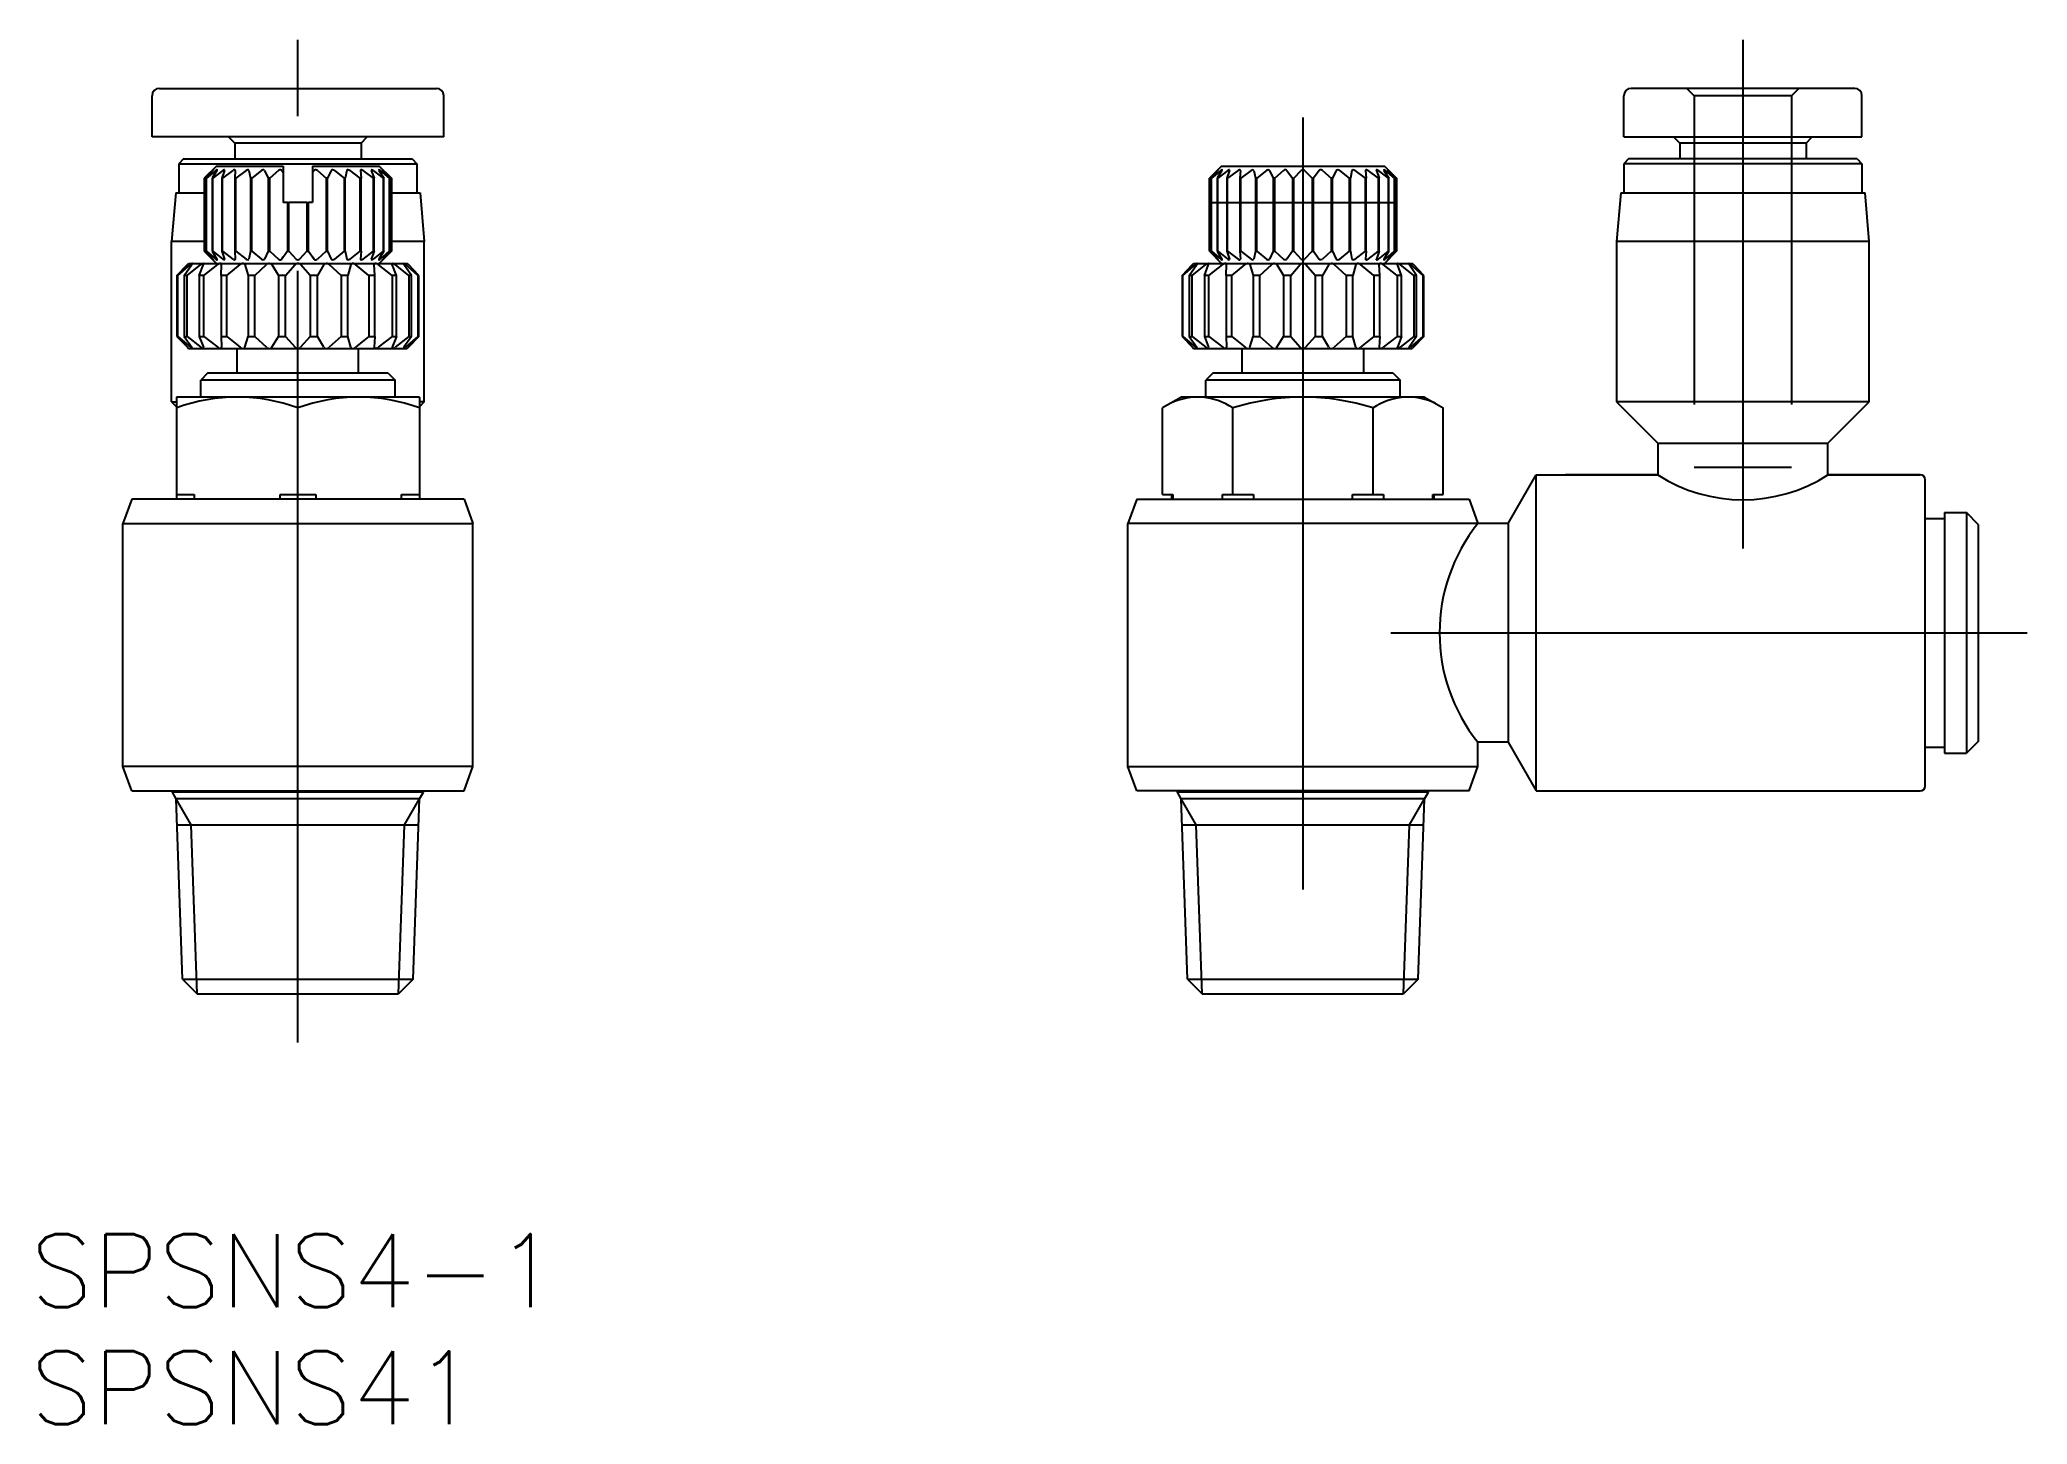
# Model space of a CAD drawing. Extents: x -79.8 to 2, y -32.6 to 24.4.
import ezdxf

# ---------------------------------------------------------------- set-up
doc = ezdxf.new("R2010")
doc.units = 0
doc.linetypes.add('CENTER', pattern=[50.8, 31.75, -6.35, 6.35, -6.35])
doc.linetypes.add('DASHED', pattern=[19.05, 12.7, -6.35])
doc.layers.get('0').update_dxf_attribs({"linetype": 'CONTINUOUS'})
doc.layers.add('CENTER', color=1, linetype='CENTER')
doc.styles.get("Standard").update_dxf_attribs({"font": 'txt.shx', "height": 3, "bigfont": 'bigfont.shx'})

# ---------------------------------------------------------------- blocks, each defined once
blk = doc.blocks.new('*U2')
at = {"color": 7, "linetype": 'CONTINUOUS'}
blk.add_text('SPSNS4-1', height=3, dxfattribs=at).set_placement((-80.156, -27.73))
blk = doc.blocks.new('*U3')
at = {"color": 7, "linetype": 'CONTINUOUS'}
blk.add_text('SPSNS41', height=3, dxfattribs=at).set_placement((-80.156, -32.552))

msp = doc.modelspace()

# ---------------------------------------------------------------- linework, layer by layer
at = {"color": 7, "linetype": 'CONTINUOUS'}
for p, q in [((-75.15, 20.4), (-75.15, 22.1)), ((-74.85, 22.4), (-63.45, 22.4)), ((-74.85, 22.4), (-63.45, 22.4)), ((-63.15, 20.4), (-63.15, 22.1)), ((-14.6, 20.4), (-14.6, 22.1)), ((-5.1, 22.4), (-14.3, 22.4)), ((-4.8, 20.4), (-4.8, 22.1)), ((-63.15, 20.4), (-75.15, 20.4)), ((-71.75, 20.15), (-72, 20.4)), ((-66.55, 20.15), (-71.75, 20.15)), ((-71.75, 20.15), (-71.75, 19.5)), ((-66.55, 20.15), (-66.3, 20.4)), ((-66.55, 20.15), (-66.55, 19.5)), ((-14.6, 20.4), (-4.8, 20.4)), ((-12.3, 20.15), (-12.55, 20.4)), ((-7.1, 20.15), (-12.3, 20.15)), ((-12.3, 20.15), (-12.3, 19.5)), ((-7.1, 20.15), (-6.85, 20.4)), ((-7.1, 20.15), (-7.1, 19.5)), ((-73.85, 19.5), (-74.05, 19.3)), ((-74.05, 19.3), (-64.25, 19.3)), ((-74.05, 19.3), (-74.05, 18.1)), ((-73.85, 19.5), (-64.45, 19.5)), ((-72.5, 19.2), (-73, 18.7)), ((-72.667, 19.02), (-72.999, 18.7)), ((-72.652, 19.02), (-72.921, 18.7)), ((-72.652, 19.02), (-72.921, 18.7)), ((-72.528, 19.02), (-72.909, 18.7)), ((-72.528, 19.02), (-72.909, 18.7)), ((-72.484, 19.02), (-72.679, 18.7)), ((-72.484, 19.02), (-72.679, 18.7)), ((-72.241, 19.02), (-72.655, 18.7)), ((-72.241, 19.02), (-72.655, 18.7)), ((-72.5, 19.2), (-69.75, 19.2)), ((-72.171, 19.02), (-72.281, 18.7)), ((-72.171, 19.02), (-72.281, 18.7)), ((-71.82, 19.02), (-72.247, 18.7)), ((-71.82, 19.02), (-72.247, 18.7)), ((-71.725, 19.02), (-71.747, 18.7)), ((-71.725, 19.02), (-71.747, 18.7)), ((-71.281, 19.02), (-71.704, 18.7)), ((-71.281, 19.02), (-71.704, 18.7)), ((-71.167, 19.02), (-71.1, 18.7)), ((-71.167, 19.02), (-71.1, 18.7)), ((-70.65, 19.02), (-71.049, 18.7)), ((-70.65, 19.02), (-71.049, 18.7)), ((-70.521, 19.02), (-70.367, 18.7)), ((-70.521, 19.02), (-70.367, 18.7)), ((-69.953, 19.02), (-70.311, 18.7)), ((-69.953, 19.02), (-70.311, 18.7)), ((-69.814, 19.02), (-69.75, 18.934)), ((-69.814, 19.02), (-69.75, 18.934)), ((-69.75, 19.2), (-69.75, 17.7)), ((-68.55, 19.2), (-65.8, 19.2)), ((-68.55, 19.2), (-68.55, 17.7)), ((-68.485, 19.02), (-68.55, 18.934)), ((-68.347, 19.02), (-67.988, 18.7)), ((-67.779, 19.02), (-67.932, 18.7)), ((-67.65, 19.02), (-67.25, 18.7)), ((-67.132, 19.02), (-67.199, 18.7)), ((-67.018, 19.02), (-66.595, 18.7)), ((-66.574, 19.02), (-66.552, 18.7)), ((-66.48, 19.02), (-66.052, 18.7)), ((-66.129, 19.02), (-66.018, 18.7)), ((-66.058, 19.02), (-65.644, 18.7)), ((-65.815, 19.02), (-65.621, 18.7)), ((-65.3, 18.7), (-65.8, 19.2)), ((-65.771, 19.02), (-65.39, 18.7)), ((-65.647, 19.02), (-65.378, 18.7)), ((-65.632, 19.02), (-65.3, 18.7)), ((-64.45, 19.5), (-64.25, 19.3)), ((-64.25, 19.3), (-64.25, 18.1)), ((-31.15, 19.2), (-31.65, 18.7)), ((-31.317, 19.02), (-31.65, 18.7)), ((-31.303, 19.02), (-31.572, 18.7)), ((-31.178, 19.02), (-31.56, 18.7)), ((-31.135, 19.02), (-31.329, 18.7)), ((-30.892, 19.02), (-31.305, 18.7)), ((-31.15, 19.2), (-24.45, 19.2)), ((-30.821, 19.02), (-30.932, 18.7)), ((-30.47, 19.02), (-30.897, 18.7)), ((-30.375, 19.02), (-30.398, 18.7)), ((-29.932, 19.02), (-30.354, 18.7)), ((-29.817, 19.02), (-29.75, 18.7)), ((-29.3, 19.02), (-29.7, 18.7)), ((-29.171, 19.02), (-29.018, 18.7)), ((-28.603, 19.02), (-28.962, 18.7)), ((-28.465, 19.02), (-28.232, 18.708)), ((-28.173, 18.7), (-27.871, 19.02)), ((-27.427, 18.7), (-27.729, 19.02)), ((-27.135, 19.02), (-27.368, 18.708)), ((-26.997, 19.02), (-26.638, 18.7)), ((-26.429, 19.02), (-26.582, 18.7)), ((-26.3, 19.02), (-25.9, 18.7)), ((-25.783, 19.02), (-25.85, 18.7)), ((-25.668, 19.02), (-25.246, 18.7)), ((-25.225, 19.02), (-25.202, 18.7)), ((-25.13, 19.02), (-24.703, 18.7)), ((-24.779, 19.02), (-24.668, 18.7)), ((-24.708, 19.02), (-24.295, 18.7)), ((-24.465, 19.02), (-24.271, 18.7)), ((-23.95, 18.7), (-24.45, 19.2)), ((-24.422, 19.02), (-24.04, 18.7)), ((-24.297, 19.02), (-24.028, 18.7)), ((-24.283, 19.02), (-23.95, 18.7)), ((-14.4, 19.5), (-14.6, 19.3)), ((-4.8, 19.3), (-14.6, 19.3)), ((-14.6, 19.3), (-14.6, 18.1)), ((-5, 19.5), (-14.4, 19.5)), ((-5, 19.5), (-4.8, 19.3)), ((-4.8, 19.3), (-4.8, 18.1)), ((-74.175, 18.1), (-74.35, 16.1)), ((-74.175, 18.1), (-73, 18.1)), ((-73, 18.7), (-73, 15.7)), ((-72.999, 18.7), (-73, 18.7)), ((-72.999, 15.7), (-72.999, 18.7)), ((-72.921, 18.7), (-72.921, 15.7)), ((-72.909, 18.7), (-72.921, 18.7)), ((-72.921, 18.7), (-72.909, 18.7)), ((-72.909, 15.7), (-72.909, 18.7)), ((-72.679, 18.7), (-72.679, 15.7)), ((-72.655, 18.7), (-72.679, 18.7)), ((-72.679, 18.7), (-72.655, 18.7)), ((-72.655, 15.7), (-72.655, 18.7)), ((-72.281, 18.7), (-72.281, 15.7)), ((-72.247, 18.7), (-72.281, 18.7)), ((-72.281, 18.7), (-72.247, 18.7)), ((-72.247, 15.7), (-72.247, 18.7)), ((-71.747, 18.7), (-71.747, 15.7)), ((-71.704, 18.7), (-71.747, 18.7)), ((-71.747, 18.7), (-71.704, 18.7)), ((-71.704, 15.7), (-71.704, 18.7)), ((-71.1, 18.7), (-71.1, 15.7)), ((-71.049, 18.7), (-71.1, 18.7)), ((-71.1, 18.7), (-71.049, 18.7)), ((-71.049, 15.7), (-71.049, 18.7)), ((-70.367, 18.7), (-70.367, 15.7)), ((-70.311, 18.7), (-70.367, 18.7)), ((-70.367, 18.7), (-70.311, 18.7)), ((-70.311, 15.7), (-70.311, 18.7)), ((-67.988, 18.7), (-67.988, 15.7)), ((-67.932, 18.7), (-67.988, 18.7)), ((-67.932, 15.7), (-67.932, 18.7)), ((-67.25, 18.7), (-67.25, 15.7)), ((-67.199, 18.7), (-67.25, 18.7)), ((-67.199, 15.7), (-67.199, 18.7)), ((-66.595, 18.7), (-66.595, 15.7)), ((-66.552, 18.7), (-66.595, 18.7)), ((-66.552, 15.7), (-66.552, 18.7)), ((-66.052, 18.7), (-66.052, 15.7)), ((-66.018, 18.7), (-66.052, 18.7)), ((-66.018, 15.7), (-66.018, 18.7)), ((-65.644, 18.7), (-65.644, 15.7)), ((-65.621, 18.7), (-65.644, 18.7)), ((-65.621, 15.7), (-65.621, 18.7)), ((-65.39, 18.7), (-65.39, 15.7)), ((-65.378, 18.7), (-65.39, 18.7)), ((-65.378, 15.7), (-65.378, 18.7)), ((-65.3, 18.7), (-65.3, 15.7)), ((-65.3, 15.7), (-65.3, 18.7)), ((-65.3, 18.7), (-65.3, 18.7)), ((-65.3, 18.1), (-64.125, 18.1)), ((-64.125, 18.1), (-63.95, 16.1)), ((-31.65, 18.7), (-31.65, 15.7)), ((-31.65, 15.7), (-31.65, 18.7)), ((-31.65, 18.7), (-31.65, 18.7)), ((-31.572, 18.7), (-31.572, 15.7)), ((-31.56, 18.7), (-31.572, 18.7)), ((-31.56, 15.7), (-31.56, 18.7)), ((-31.329, 18.7), (-31.329, 15.7)), ((-31.305, 18.7), (-31.329, 18.7)), ((-31.305, 15.7), (-31.305, 18.7)), ((-30.932, 18.7), (-30.932, 15.7)), ((-30.897, 18.7), (-30.932, 18.7)), ((-30.897, 15.7), (-30.897, 18.7)), ((-30.398, 18.7), (-30.398, 15.7)), ((-30.354, 18.7), (-30.398, 18.7)), ((-30.354, 15.7), (-30.354, 18.7)), ((-29.75, 18.7), (-29.75, 15.7)), ((-29.7, 18.7), (-29.75, 18.7)), ((-29.7, 15.7), (-29.7, 18.7)), ((-29.018, 18.7), (-29.018, 15.7)), ((-28.962, 18.7), (-29.018, 18.7)), ((-28.962, 15.7), (-28.962, 18.7)), ((-28.232, 18.708), (-28.232, 15.7)), ((-28.232, 18.7), (-28.173, 18.7)), ((-28.173, 15.7), (-28.173, 18.7)), ((-27.427, 18.7), (-27.427, 15.7)), ((-27.427, 18.7), (-27.368, 18.7)), ((-27.368, 15.7), (-27.368, 18.708)), ((-26.638, 18.7), (-26.638, 15.7)), ((-26.582, 18.7), (-26.638, 18.7)), ((-26.582, 15.7), (-26.582, 18.7)), ((-25.9, 18.7), (-25.9, 15.7)), ((-25.85, 18.7), (-25.9, 18.7)), ((-25.85, 15.7), (-25.85, 18.7)), ((-25.246, 18.7), (-25.246, 15.7)), ((-25.202, 18.7), (-25.246, 18.7)), ((-25.202, 15.7), (-25.202, 18.7)), ((-24.703, 18.7), (-24.703, 15.7)), ((-24.668, 18.7), (-24.703, 18.7)), ((-24.668, 15.7), (-24.668, 18.7)), ((-24.295, 18.7), (-24.295, 15.7)), ((-24.271, 18.7), (-24.295, 18.7)), ((-24.271, 15.7), (-24.271, 18.7)), ((-24.04, 18.7), (-24.04, 15.7)), ((-24.028, 18.7), (-24.04, 18.7)), ((-24.028, 15.7), (-24.028, 18.7)), ((-23.95, 15.7), (-23.95, 18.7)), ((-23.95, 18.7), (-23.95, 15.7)), ((-23.95, 18.7), (-23.95, 18.7)), ((-14.725, 18.1), (-14.9, 16.1)), ((-14.725, 18.1), (-4.675, 18.1)), ((-4.5, 16.1), (-4.675, 18.1)), ((-69.581, 17.7), (-69.75, 17.7)), ((-69.581, 17.7), (-69.581, 15.7)), ((-69.581, 17.7), (-69.523, 17.7)), ((-69.523, 15.7), (-69.523, 17.7)), ((-69.22, 17.7), (-69.523, 17.7)), ((-69.079, 17.7), (-69.22, 17.7)), ((-68.776, 17.7), (-69.079, 17.7)), ((-68.776, 17.7), (-68.776, 15.7)), ((-68.776, 17.7), (-68.718, 17.7)), ((-68.718, 15.7), (-68.718, 17.7)), ((-68.55, 17.7), (-68.718, 17.7)), ((-74.35, 9.5), (-74.35, 16.1)), ((-72.999, 16.1), (-74.35, 16.1)), ((-73, 15.7), (-72.999, 15.7)), ((-73, 15.7), (-72.5, 15.2)), ((-72.999, 15.7), (-72.667, 15.38)), ((-72.921, 15.7), (-72.909, 15.7)), ((-72.921, 15.7), (-72.652, 15.38)), ((-72.909, 15.7), (-72.528, 15.38)), ((-72.679, 15.7), (-72.484, 15.38)), ((-72.679, 15.7), (-72.655, 15.7)), ((-72.655, 15.7), (-72.241, 15.38)), ((-72.281, 15.7), (-72.171, 15.38)), ((-72.281, 15.7), (-72.247, 15.7)), ((-72.247, 15.7), (-71.82, 15.38)), ((-71.747, 15.7), (-71.725, 15.38)), ((-71.747, 15.7), (-71.704, 15.7)), ((-71.704, 15.7), (-71.281, 15.38)), ((-71.1, 15.7), (-71.167, 15.38)), ((-71.1, 15.7), (-71.049, 15.7)), ((-71.049, 15.7), (-70.65, 15.38)), ((-70.367, 15.7), (-70.521, 15.38)), ((-70.367, 15.7), (-70.311, 15.7)), ((-70.311, 15.7), (-69.953, 15.38)), ((-69.581, 15.7), (-69.814, 15.38)), ((-69.581, 15.7), (-69.523, 15.7)), ((-69.523, 15.7), (-69.22, 15.38)), ((-68.776, 15.7), (-69.079, 15.38)), ((-68.776, 15.7), (-68.718, 15.7)), ((-68.718, 15.7), (-68.485, 15.38)), ((-67.988, 15.7), (-68.347, 15.38)), ((-67.988, 15.7), (-67.932, 15.7)), ((-67.932, 15.7), (-67.779, 15.38)), ((-67.25, 15.7), (-67.65, 15.38)), ((-67.25, 15.7), (-67.199, 15.7)), ((-67.199, 15.7), (-67.132, 15.38)), ((-66.595, 15.7), (-67.018, 15.38)), ((-66.595, 15.7), (-66.552, 15.7)), ((-66.552, 15.7), (-66.574, 15.38)), ((-66.052, 15.7), (-66.48, 15.38)), ((-66.018, 15.7), (-66.129, 15.38)), ((-65.644, 15.7), (-66.058, 15.38)), ((-66.052, 15.7), (-66.018, 15.7)), ((-65.621, 15.7), (-65.815, 15.38)), ((-65.8, 15.2), (-65.3, 15.7)), ((-65.39, 15.7), (-65.771, 15.38)), ((-65.378, 15.7), (-65.647, 15.38)), ((-65.644, 15.7), (-65.621, 15.7)), ((-65.3, 15.7), (-65.632, 15.38)), ((-65.39, 15.7), (-65.378, 15.7)), ((-63.95, 16.1), (-65.3, 16.1)), ((-65.3, 15.7), (-65.3, 15.7)), ((-63.95, 9.5), (-63.95, 16.1)), ((-31.65, 15.7), (-31.15, 15.2)), ((-31.65, 15.7), (-31.317, 15.38)), ((-31.65, 15.7), (-31.65, 15.7)), ((-31.572, 15.7), (-31.303, 15.38)), ((-31.572, 15.7), (-31.56, 15.7)), ((-31.56, 15.7), (-31.178, 15.38)), ((-31.329, 15.7), (-31.305, 15.7)), ((-31.329, 15.7), (-31.135, 15.38)), ((-31.305, 15.7), (-30.892, 15.38)), ((-30.932, 15.7), (-30.897, 15.7)), ((-30.932, 15.7), (-30.821, 15.38)), ((-30.897, 15.7), (-30.47, 15.38)), ((-30.398, 15.7), (-30.354, 15.7)), ((-30.398, 15.7), (-30.375, 15.38)), ((-30.354, 15.7), (-29.932, 15.38)), ((-29.75, 15.7), (-29.817, 15.38)), ((-29.75, 15.7), (-29.7, 15.7)), ((-29.7, 15.7), (-29.3, 15.38)), ((-29.018, 15.7), (-29.171, 15.38)), ((-29.018, 15.7), (-28.962, 15.7)), ((-28.962, 15.7), (-28.603, 15.38)), ((-28.232, 15.7), (-28.465, 15.38)), ((-28.232, 15.7), (-28.173, 15.7)), ((-28.173, 15.7), (-27.871, 15.38)), ((-27.427, 15.7), (-27.729, 15.38)), ((-27.427, 15.7), (-27.368, 15.7)), ((-27.368, 15.7), (-27.135, 15.38)), ((-26.638, 15.7), (-26.997, 15.38)), ((-26.638, 15.7), (-26.582, 15.7)), ((-26.582, 15.7), (-26.429, 15.38)), ((-25.9, 15.7), (-26.3, 15.38)), ((-25.9, 15.7), (-25.85, 15.7)), ((-25.85, 15.7), (-25.783, 15.38)), ((-25.246, 15.7), (-25.668, 15.38)), ((-25.246, 15.7), (-25.202, 15.7)), ((-25.202, 15.7), (-25.225, 15.38)), ((-24.703, 15.7), (-25.13, 15.38)), ((-24.668, 15.7), (-24.779, 15.38)), ((-24.295, 15.7), (-24.708, 15.38)), ((-24.703, 15.7), (-24.668, 15.7)), ((-24.271, 15.7), (-24.465, 15.38)), ((-24.45, 15.2), (-23.95, 15.7)), ((-24.04, 15.7), (-24.422, 15.38)), ((-24.028, 15.7), (-24.297, 15.38)), ((-24.295, 15.7), (-24.271, 15.7)), ((-23.95, 15.7), (-24.283, 15.38)), ((-24.04, 15.7), (-24.028, 15.7)), ((-23.95, 15.7), (-23.95, 15.7)), ((-4.5, 16.1), (-14.9, 16.1)), ((-14.9, 16.1), (-14.9, 9.5)), ((-4.5, 9.5), (-4.5, 16.1)), ((-74.124, 14.7), (-73.698, 15.15)), ((-74.085, 14.7), (-73.573, 15.152)), ((-73.824, 14.7), (-73.514, 15.15)), ((-73.71, 14.7), (-73.145, 15.152)), ((-73.698, 15.15), (-73.65, 15.2)), ((-73.698, 15.15), (-73.65, 15.2)), ((-73.65, 15.2), (-64.65, 15.2)), ((-73.206, 14.7), (-73.033, 15.15)), ((-73.023, 14.7), (-72.445, 15.152)), ((-72.311, 14.7), (-72.288, 15.15)), ((-72.073, 14.7), (-71.52, 15.152)), ((-71.328, 15.151), (-71.201, 14.7)), ((-70.924, 14.7), (-70.435, 15.152)), ((-70.219, 15.151), (-69.951, 14.7)), ((-69.814, 15.38), (-69.75, 15.466)), ((-69.814, 15.38), (-69.75, 15.466)), ((-69.653, 14.7), (-69.261, 15.151)), ((-68.646, 14.7), (-69.038, 15.151)), ((-68.485, 15.38), (-68.55, 15.466)), ((-68.08, 15.151), (-68.349, 14.7)), ((-67.376, 14.7), (-67.865, 15.152)), ((-66.972, 15.151), (-67.098, 14.7)), ((-66.226, 14.7), (-66.779, 15.152)), ((-65.988, 14.7), (-66.011, 15.15)), ((-65.276, 14.7), (-65.854, 15.152)), ((-65.093, 14.7), (-65.266, 15.15)), ((-64.59, 14.7), (-65.154, 15.152)), ((-64.475, 14.7), (-64.785, 15.15)), ((-64.214, 14.7), (-64.727, 15.152)), ((-64.601, 15.15), (-64.65, 15.2)), ((-64.175, 14.7), (-64.601, 15.15)), ((-32.775, 14.7), (-32.348, 15.15)), ((-32.735, 14.7), (-32.223, 15.152)), ((-32.475, 14.7), (-32.165, 15.15)), ((-32.36, 14.7), (-31.795, 15.152)), ((-32.348, 15.15), (-32.3, 15.2)), ((-32.3, 15.2), (-23.3, 15.2)), ((-31.856, 14.7), (-31.684, 15.15)), ((-31.674, 14.7), (-31.095, 15.152)), ((-30.961, 14.7), (-30.938, 15.15)), ((-30.723, 14.7), (-30.171, 15.152)), ((-29.978, 15.151), (-29.851, 14.7)), ((-29.574, 14.7), (-29.085, 15.152)), ((-28.87, 15.151), (-28.601, 14.7)), ((-28.304, 14.7), (-27.912, 15.151)), ((-27.296, 14.7), (-27.688, 15.151)), ((-26.73, 15.151), (-26.999, 14.7)), ((-26.026, 14.7), (-26.515, 15.152)), ((-25.622, 15.151), (-25.749, 14.7)), ((-24.877, 14.7), (-25.429, 15.152)), ((-24.639, 14.7), (-24.662, 15.15)), ((-23.926, 14.7), (-24.505, 15.152)), ((-23.744, 14.7), (-23.916, 15.15)), ((-23.24, 14.7), (-23.805, 15.152)), ((-23.125, 14.7), (-23.435, 15.15)), ((-22.865, 14.7), (-23.377, 15.152)), ((-23.252, 15.15), (-23.3, 15.2)), ((-22.825, 14.7), (-23.252, 15.15)), ((-74.124, 14.7), (-74.124, 12.2)), ((-74.085, 14.7), (-74.124, 14.7)), ((-74.085, 12.2), (-74.085, 14.7)), ((-73.824, 14.7), (-73.824, 12.2)), ((-73.71, 14.7), (-73.824, 14.7)), ((-73.71, 12.2), (-73.71, 14.7)), ((-73.206, 14.7), (-73.206, 12.2)), ((-73.023, 14.7), (-73.206, 14.7)), ((-73.023, 12.2), (-73.023, 14.7)), ((-72.311, 14.7), (-72.311, 12.2)), ((-72.073, 14.7), (-72.311, 14.7)), ((-72.073, 12.2), (-72.073, 14.7)), ((-71.201, 14.7), (-71.201, 12.2)), ((-70.924, 14.7), (-71.201, 14.7)), ((-70.924, 12.2), (-70.924, 14.7)), ((-69.951, 14.7), (-69.951, 12.2)), ((-69.653, 14.7), (-69.951, 14.7)), ((-69.653, 12.2), (-69.653, 14.7)), ((-68.646, 14.7), (-68.646, 12.2)), ((-68.349, 14.7), (-68.646, 14.7)), ((-68.349, 12.2), (-68.349, 14.7)), ((-67.376, 14.7), (-67.376, 12.2)), ((-67.098, 14.7), (-67.376, 14.7)), ((-67.098, 12.2), (-67.098, 14.7)), ((-66.226, 14.7), (-66.226, 12.2)), ((-65.988, 14.7), (-66.226, 14.7)), ((-65.988, 12.2), (-65.988, 14.7)), ((-65.276, 14.7), (-65.276, 12.2)), ((-65.093, 14.7), (-65.276, 14.7)), ((-65.093, 12.2), (-65.093, 14.7)), ((-64.59, 14.7), (-64.59, 12.2)), ((-64.475, 14.7), (-64.59, 14.7)), ((-64.475, 12.2), (-64.475, 14.7)), ((-64.214, 14.7), (-64.214, 12.2)), ((-64.175, 14.7), (-64.214, 14.7)), ((-64.175, 12.2), (-64.175, 14.7)), ((-32.735, 14.7), (-32.775, 14.7)), ((-32.775, 14.7), (-32.775, 12.2)), ((-32.735, 12.2), (-32.735, 14.7)), ((-32.36, 14.7), (-32.475, 14.7)), ((-32.475, 14.7), (-32.475, 12.2)), ((-32.36, 12.2), (-32.36, 14.7)), ((-31.674, 14.7), (-31.856, 14.7)), ((-31.856, 14.7), (-31.856, 12.2)), ((-31.674, 12.2), (-31.674, 14.7)), ((-30.723, 14.7), (-30.961, 14.7)), ((-30.961, 14.7), (-30.961, 12.2)), ((-30.723, 12.2), (-30.723, 14.7)), ((-29.574, 14.7), (-29.851, 14.7)), ((-29.851, 14.7), (-29.851, 12.2)), ((-29.574, 12.2), (-29.574, 14.7)), ((-28.304, 14.7), (-28.601, 14.7)), ((-28.601, 14.7), (-28.601, 12.2)), ((-28.304, 12.2), (-28.304, 14.7)), ((-26.999, 14.7), (-27.296, 14.7)), ((-27.296, 14.7), (-27.296, 12.2)), ((-26.999, 12.2), (-26.999, 14.7)), ((-25.749, 14.7), (-26.026, 14.7)), ((-26.026, 14.7), (-26.026, 12.2)), ((-25.749, 12.2), (-25.749, 14.7)), ((-24.639, 14.7), (-24.877, 14.7)), ((-24.877, 14.7), (-24.877, 12.2)), ((-24.639, 12.2), (-24.639, 14.7)), ((-23.744, 14.7), (-23.926, 14.7)), ((-23.926, 14.7), (-23.926, 12.2)), ((-23.744, 12.2), (-23.744, 14.7)), ((-23.125, 14.7), (-23.24, 14.7)), ((-23.24, 14.7), (-23.24, 12.2)), ((-23.125, 12.2), (-23.125, 14.7)), ((-22.825, 14.7), (-22.865, 14.7)), ((-22.865, 14.7), (-22.865, 12.2)), ((-22.825, 12.2), (-22.825, 14.7)), ((-74.124, 12.2), (-74.085, 12.2)), ((-74.124, 12.2), (-73.698, 11.75)), ((-74.085, 12.2), (-73.573, 11.748)), ((-73.824, 12.2), (-73.71, 12.2)), ((-73.824, 12.2), (-73.514, 11.75)), ((-73.71, 12.2), (-73.145, 11.748)), ((-73.698, 11.75), (-73.65, 11.7)), ((-73.698, 11.75), (-73.65, 11.7)), ((-73.698, 11.75), (-73.65, 11.7)), ((-73.65, 11.7), (-64.65, 11.7)), ((-73.206, 12.2), (-73.023, 12.2)), ((-73.206, 12.2), (-73.033, 11.75)), ((-73.023, 12.2), (-72.445, 11.748)), ((-72.311, 12.2), (-72.073, 12.2)), ((-72.311, 12.2), (-72.288, 11.75)), ((-72.073, 12.2), (-71.52, 11.748)), ((-71.65, 10.7), (-71.65, 11.7)), ((-71.328, 11.749), (-71.201, 12.2)), ((-71.201, 12.2), (-70.924, 12.2)), ((-70.924, 12.2), (-70.435, 11.748)), ((-70.219, 11.749), (-69.951, 12.2)), ((-69.951, 12.2), (-69.653, 12.2)), ((-69.653, 12.2), (-69.261, 11.749)), ((-68.646, 12.2), (-69.038, 11.749)), ((-68.646, 12.2), (-68.349, 12.2)), ((-68.08, 11.749), (-68.349, 12.2)), ((-67.376, 12.2), (-67.865, 11.748)), ((-67.376, 12.2), (-67.098, 12.2)), ((-66.972, 11.749), (-67.098, 12.2)), ((-66.226, 12.2), (-66.779, 11.748)), ((-66.65, 10.7), (-66.65, 11.7)), ((-66.226, 12.2), (-65.988, 12.2)), ((-65.988, 12.2), (-66.011, 11.75)), ((-65.276, 12.2), (-65.854, 11.748)), ((-65.276, 12.2), (-65.093, 12.2)), ((-65.093, 12.2), (-65.266, 11.75)), ((-64.59, 12.2), (-65.154, 11.748)), ((-64.475, 12.2), (-64.785, 11.75)), ((-64.214, 12.2), (-64.727, 11.748)), ((-64.601, 11.75), (-64.65, 11.7)), ((-64.601, 11.75), (-64.65, 11.7)), ((-64.175, 12.2), (-64.601, 11.75)), ((-64.59, 12.2), (-64.475, 12.2)), ((-64.214, 12.2), (-64.175, 12.2)), ((-32.775, 12.2), (-32.348, 11.75)), ((-32.775, 12.2), (-32.735, 12.2)), ((-32.735, 12.2), (-32.223, 11.748)), ((-32.475, 12.2), (-32.165, 11.75)), ((-32.475, 12.2), (-32.36, 12.2)), ((-32.36, 12.2), (-31.795, 11.748)), ((-32.348, 11.75), (-32.3, 11.7)), ((-32.348, 11.75), (-32.3, 11.7)), ((-32.3, 11.7), (-23.3, 11.7)), ((-31.856, 12.2), (-31.684, 11.75)), ((-31.856, 12.2), (-31.674, 12.2)), ((-31.674, 12.2), (-31.095, 11.748)), ((-30.961, 12.2), (-30.938, 11.75)), ((-30.961, 12.2), (-30.723, 12.2)), ((-30.723, 12.2), (-30.171, 11.748)), ((-30.3, 10.7), (-30.3, 11.7)), ((-29.978, 11.749), (-29.851, 12.2)), ((-29.851, 12.2), (-29.574, 12.2)), ((-29.574, 12.2), (-29.085, 11.748)), ((-28.87, 11.749), (-28.601, 12.2)), ((-28.601, 12.2), (-28.304, 12.2)), ((-28.304, 12.2), (-27.912, 11.749)), ((-27.296, 12.2), (-27.688, 11.749)), ((-27.296, 12.2), (-26.999, 12.2)), ((-26.73, 11.749), (-26.999, 12.2)), ((-26.026, 12.2), (-26.515, 11.748)), ((-26.026, 12.2), (-25.749, 12.2)), ((-25.622, 11.749), (-25.749, 12.2)), ((-24.877, 12.2), (-25.429, 11.748)), ((-25.3, 10.7), (-25.3, 11.7)), ((-24.877, 12.2), (-24.639, 12.2)), ((-24.639, 12.2), (-24.662, 11.75)), ((-23.926, 12.2), (-24.505, 11.748)), ((-23.926, 12.2), (-23.744, 12.2)), ((-23.744, 12.2), (-23.916, 11.75)), ((-23.24, 12.2), (-23.805, 11.748)), ((-23.125, 12.2), (-23.435, 11.75)), ((-22.865, 12.2), (-23.377, 11.748)), ((-23.252, 11.75), (-23.3, 11.7)), ((-23.252, 11.75), (-23.3, 11.7)), ((-22.825, 12.2), (-23.252, 11.75)), ((-23.24, 12.2), (-23.125, 12.2)), ((-22.865, 12.2), (-22.825, 12.2)), ((-72.85, 10.7), (-73.15, 10.4)), ((-72.85, 10.7), (-65.45, 10.7)), ((-65.45, 10.7), (-65.15, 10.4)), ((-31.5, 10.7), (-31.8, 10.4)), ((-31.5, 10.7), (-24.1, 10.7)), ((-24.1, 10.7), (-23.8, 10.4)), ((-69.15, 10.4), (-73.15, 10.4)), ((-73.15, 9.7), (-73.15, 10.4)), ((-65.15, 10.4), (-69.15, 10.4)), ((-65.15, 9.7), (-65.15, 10.4)), ((-23.8, 10.4), (-31.8, 10.4)), ((-31.8, 9.7), (-31.8, 10.4)), ((-23.8, 9.7), (-23.8, 10.4)), ((-74.35, 9.5), (-74.15, 9.3)), ((-74.35, 9.5), (-74.15, 9.5)), ((-64.15, 9.7), (-74.15, 9.7)), ((-74.15, 9.7), (-74.15, 5.5)), ((-69.15, 5.7), (-69.15, 9.253)), ((-64.15, 9.7), (-64.15, 5.5)), ((-63.95, 9.5), (-64.15, 9.3)), ((-63.95, 9.5), (-64.15, 9.5)), ((-32.8, 9.7), (-33.574, 9.253)), ((-33.574, 5.7), (-33.574, 9.253)), ((-22.8, 9.7), (-32.8, 9.7)), ((-30.687, 5.7), (-30.687, 9.253)), ((-24.913, 5.7), (-24.913, 9.253)), ((-23.466, 9.7), (-23.473, 9.7)), ((-22.8, 9.7), (-22.027, 9.253)), ((-22.027, 5.7), (-22.027, 9.253)), ((-4.5, 9.5), (-14.9, 9.5)), ((-14.9, 9.5), (-13.2, 7.8)), ((-6.2, 7.8), (-4.5, 9.5)), ((-13.2, 7.8), (-6.2, 7.8)), ((-13.2, 7.8), (-13.2, 6.5)), ((-6.2, 6.5), (-6.2, 7.8)), ((-19.355, 4.5), (-18.2, 6.5)), ((-18.2, -6.5), (-18.2, 6.5)), ((-18.2, 6.5), (-14.823, 6.5)), ((-13.2, 6.5), (-17, 6.5)), ((-17, 6.5), (-13.2, 6.5)), ((-2.4, 6.5), (-6.2, 6.5)), ((-6.2, 6.5), (-2.4, 6.5)), ((-2.2, -6.3), (-2.2, 6.3)), ((-75.986, 5.5), (-76.35, 4.5)), ((-62.314, 5.5), (-75.986, 5.5)), ((-74.15, 5.7), (-73.416, 5.7)), ((-73.416, 5.7), (-73.416, 5.5)), ((-69.883, 5.7), (-69.15, 5.7)), ((-69.883, 5.5), (-69.883, 5.7)), ((-69.15, 5.7), (-68.416, 5.7)), ((-68.416, 5.7), (-68.416, 5.5)), ((-64.883, 5.7), (-64.15, 5.7)), ((-64.883, 5.5), (-64.883, 5.7)), ((-62.314, 5.5), (-61.95, 4.5)), ((-34.636, 5.5), (-35, 4.5)), ((-34.636, 5.5), (-20.964, 5.5)), ((-33.574, 5.7), (-33.15, 5.7)), ((-33.2, 5.5), (-33.2, 5.7)), ((-33.15, 5.7), (-33.15, 5.5)), ((-31.11, 5.7), (-30.687, 5.7)), ((-31.11, 5.5), (-31.11, 5.7)), ((-30.687, 5.7), (-29.84, 5.7)), ((-29.84, 5.7), (-29.84, 5.5)), ((-25.76, 5.7), (-24.913, 5.7)), ((-25.76, 5.5), (-25.76, 5.7)), ((-24.913, 5.7), (-24.49, 5.7)), ((-24.49, 5.7), (-24.49, 5.5)), ((-22.45, 5.5), (-22.45, 5.7)), ((-22.45, 5.7), (-22.027, 5.7)), ((-22.4, 5.5), (-22.4, 5.7)), ((-20.964, 5.5), (-20.6, 4.5)), ((-1.4, 4.95), (-1.4, -4.95)), ((-1.4, 4.95), (-0.5, 4.95)), ((-0.5, 4.95), (-0.5, -4.95)), ((0, 4.45), (-0.5, 4.95)), ((-76.35, -5.5), (-76.35, 4.5)), ((-76.35, 4.5), (-61.95, 4.5)), ((-61.95, -5.5), (-61.95, 4.5)), ((-35, -5.5), (-35, 4.5)), ((-19.355, 4.5), (-35, 4.5)), ((-19.355, 4.5), (-19.355, -4.5)), ((-2.2, 4.7), (-1.8, 4.7)), ((-1.8, 4.7), (-1.4, 4.7)), ((0, -4.45), (0, 4.45)), ((-19.355, -4.5), (-20.6, -4.5)), ((-20.6, -5.5), (-20.6, -4.5)), ((-19.355, -4.5), (-18.2, -6.5)), ((-2.2, -4.7), (-1.8, -4.7)), ((-1.8, -4.7), (-1.4, -4.7)), ((0, -4.45), (-0.5, -4.95)), ((-61.95, -5.5), (-76.35, -5.5)), ((-75.986, -6.5), (-76.35, -5.5)), ((-62.314, -6.5), (-61.95, -5.5)), ((-35, -5.5), (-20.6, -5.5)), ((-34.636, -6.5), (-35, -5.5)), ((-20.964, -6.5), (-20.6, -5.5)), ((-1.4, -4.95), (-0.5, -4.95)), ((-75.986, -6.5), (-62.314, -6.5)), ((-74.315, -6.55), (-74.315, -6.5)), ((-63.984, -6.55), (-63.984, -6.5)), ((-20.964, -6.5), (-34.636, -6.5)), ((-32.966, -6.55), (-32.966, -6.5)), ((-22.634, -6.55), (-22.634, -6.5)), ((-18.2, -6.5), (-14.823, -6.5)), ((-17, -6.5), (-2.4, -6.5)), ((-17, -6.5), (-2.4, -6.5)), ((-69.15, -6.55), (-74.315, -6.55)), ((-74.155, -6.827), (-74.315, -6.55)), ((-64.144, -6.827), (-74.155, -6.827)), ((-73.896, -14.248), (-74.155, -6.827)), ((-63.984, -6.55), (-69.15, -6.55)), ((-64.403, -14.248), (-64.144, -6.827)), ((-64.144, -6.827), (-63.984, -6.55)), ((-27.8, -6.55), (-32.966, -6.55)), ((-32.806, -6.827), (-32.966, -6.55)), ((-22.794, -6.827), (-32.806, -6.827)), ((-32.546, -14.248), (-32.806, -6.827)), ((-22.634, -6.55), (-27.8, -6.55)), ((-23.054, -14.248), (-22.794, -6.827)), ((-22.794, -6.827), (-22.634, -6.55)), ((-74.118, -7.898), (-64.181, -7.898)), ((-32.768, -7.898), (-22.832, -7.898)), ((-73.896, -14.248), (-64.403, -14.248)), ((-73.896, -14.248), (-73.294, -14.85)), ((-64.403, -14.248), (-65.005, -14.85)), ((-32.546, -14.248), (-23.054, -14.248)), ((-32.546, -14.248), (-31.944, -14.85)), ((-23.054, -14.248), (-23.656, -14.85)), ((-73.294, -14.85), (-65.005, -14.85)), ((-31.944, -14.85), (-23.656, -14.85))]:
    msp.add_line(p, q, dxfattribs=at)
at = {"color": 3, "linetype": 'DASHED'}
for p, q in [((-11.7, 22.1), (-12, 22.4)), ((-11.7, 22.1), (-11.7, 6.8)), ((-7.7, 22.1), (-11.7, 22.1)), ((-7.7, 22.1), (-7.4, 22.4)), ((-7.7, 22.1), (-7.7, 6.8)), ((-31.65, 17.7), (-23.95, 17.7)), ((-7.7, 6.8), (-11.7, 6.8))]:
    msp.add_line(p, q, dxfattribs=at)
at = {"color": 3, "linetype": 'CONTINUOUS'}
for p, q in [((-73.537, -7.898), (-74.155, -6.827)), ((-64.762, -7.898), (-64.144, -6.827)), ((-32.187, -7.898), (-32.806, -6.827)), ((-23.413, -7.898), (-22.794, -6.827)), ((-73.294, -14.85), (-73.537, -7.898)), ((-65.005, -14.85), (-64.762, -7.898)), ((-31.944, -14.85), (-32.187, -7.898)), ((-23.656, -14.85), (-23.413, -7.898))]:
    msp.add_line(p, q, dxfattribs=at)
at = {"color": 7, "linetype": 'CONTINUOUS'}
for centre, radius, start, end in [((-74.85, 22.1), 0.3, 90, 180), ((-63.45, 22.1), 0.3, 0, 90), ((-14.3, 22.1), 0.3, 90, 180), ((-5.1, 22.1), 0.3, 0, 90), ((-72.291, 18.618), 0.551, 129.49334, 133.04331), ((-72.719, 19.092), 0.098, 312.68527, 333.95522), ((-72.618, 19.018), 0.0339, 114.42902, 134.57887), ((-72.631, 19.049), 0.000591, 16.27679, 130.32971), ((-72.388, 18.854), 0.217, 117.32627, 130.12173), ((-72.478, 19.028), 0.021, 89.04289, 117.11537), ((-72.52, 19.049), 0.0464, 320.87968, 354.72941), ((-72.478, 19.045), 0.00419, 359.50199, 83.25474), ((-72.069, 18.782), 0.294, 118.96227, 125.931), ((-72.171, 18.97), 0.0798, 99.01669, 120.421), ((-72.181, 19.035), 0.0147, 56.80214, 99.30951), ((-72.192, 19.032), 0.0243, 330.88098, 38.48212), ((-71.697, 18.848), 0.211, 110.75358, 125.37618), ((-71.752, 18.991), 0.0585, 82.2957, 110.63927), ((-71.749, 19.025), 0.0245, 349.11154, 76.91503), ((-71.197, 18.916), 0.134, 94.51421, 128.92735), ((-71.204, 19.011), 0.0387, 13.90109, 94.87131), ((-70.562, 18.907), 0.143, 97.01017, 127.92228), ((-70.572, 18.989), 0.0604, 30.82046, 96.71407), ((-69.855, 18.896), 0.158, 113.34977, 128.32907), ((-69.879, 18.964), 0.0863, 40.88284, 115.96292), ((-68.42, 18.964), 0.0863, 64.03708, 139.11716), ((-68.445, 18.896), 0.158, 51.67093, 66.65023), ((-67.727, 18.989), 0.0604, 83.28593, 149.17954), ((-67.737, 18.907), 0.143, 52.07772, 82.98983), ((-67.095, 19.011), 0.0387, 85.12869, 166.09891), ((-67.102, 18.916), 0.134, 51.07265, 85.48579), ((-66.55, 19.025), 0.0245, 103.08497, 190.88846), ((-66.548, 18.991), 0.0585, 69.36073, 97.7043), ((-66.602, 18.848), 0.211, 54.62382, 69.24642), ((-66.107, 19.032), 0.0243, 141.51788, 209.11902), ((-66.118, 19.035), 0.0147, 80.69049, 123.19786), ((-66.128, 18.97), 0.0798, 59.579, 80.98331), ((-66.231, 18.782), 0.294, 54.069, 61.03773), ((-65.821, 19.045), 0.00419, 96.74526, 180.49801), ((-65.779, 19.049), 0.0464, 185.27059, 219.12032), ((-65.821, 19.028), 0.021, 62.88463, 90.95711), ((-65.911, 18.854), 0.217, 49.87827, 62.67373), ((-65.581, 19.092), 0.098, 206.04478, 227.31473), ((-65.668, 19.049), 0.000591, 49.67029, 163.72321), ((-65.682, 19.018), 0.0339, 45.42113, 65.57098), ((-66.008, 18.618), 0.551, 46.95669, 50.50666), ((-31.099, 18.796), 0.313, 126.08184, 134.17809), ((-31.538, 19.228), 0.314, 318.57315, 324.51943), ((-31.282, 19.047), 0.0022, 66.60088, 137.92041), ((-31.287, 19.049), 0.00628, 322.98111, 357.41154), ((-31.084, 18.92), 0.137, 109.93908, 133.25344), ((-31.196, 19.061), 0.074, 326.6137, 346.62226), ((-31.129, 19.045), 0.00483, 346.13193, 113.23998), ((-30.8, 18.91), 0.143, 104.63521, 130.02766), ((-30.832, 19.036), 0.0141, 45.03521, 107.69409), ((-30.834, 19.036), 0.0159, 350.05134, 37.46211), ((-30.891, 19.041), 0.0727, 343.48227, 353.98231), ((-30.372, 18.891), 0.162, 103.32095, 127.20872), ((-30.401, 19.024), 0.0262, 351.99297, 107.86752), ((-29.85, 18.918), 0.13, 90.2464, 128.82093), ((-29.854, 19.011), 0.0383, 14.03926, 84.15577), ((-29.235, 18.963), 0.0859, 41.24304, 138.75908), ((-28.529, 18.938), 0.111, 76.57972, 132.12372), ((-28.529, 18.966), 0.0837, 40.35946, 71.59342), ((-27.8, 18.949), 0.1, 45.01792, 134.98208), ((-27.071, 18.966), 0.0837, 108.40658, 139.64054), ((-27.071, 18.938), 0.111, 47.87628, 103.42028), ((-26.365, 18.963), 0.0859, 41.24092, 138.75696), ((-25.746, 19.011), 0.0383, 95.84423, 165.96074), ((-25.75, 18.918), 0.13, 51.17907, 89.7536), ((-25.199, 19.024), 0.0262, 72.13248, 188.00703), ((-25.228, 18.891), 0.162, 52.79128, 76.67905), ((-24.766, 19.036), 0.0159, 142.53789, 189.94866), ((-24.709, 19.041), 0.0727, 186.01769, 196.51773), ((-24.768, 19.036), 0.0141, 72.30591, 134.96479), ((-24.8, 18.91), 0.143, 49.97234, 75.36479), ((-24.471, 19.045), 0.00483, 66.76002, 193.86807), ((-24.404, 19.061), 0.074, 193.37774, 213.3863), ((-24.516, 18.92), 0.137, 46.74656, 70.06092), ((-24.313, 19.049), 0.00628, 182.58846, 217.01889), ((-24.318, 19.047), 0.0022, 42.07959, 113.39912), ((-24.062, 19.228), 0.314, 215.48057, 221.42685), ((-24.501, 18.796), 0.313, 45.82191, 53.91816), ((-73.391, 14.949), 0.272, 112.66393, 131.79093), ((-73.68, 15.272), 0.206, 323.74173, 335.70559), ((-73.496, 15.195), 0.00453, 26.93794, 96.46055), ((-73.507, 15.194), 0.0153, 335.39582, 13.80421), ((-72.992, 14.965), 0.241, 103.00148, 129.17241), ((-73.046, 15.177), 0.0226, 62.9924, 92.03623), ((-73.043, 15.183), 0.0163, 8.52866, 62.09377), ((-73.092, 15.179), 0.0652, 334.09535, 5.91973), ((-72.291, 15.782), 0.551, 226.95669, 230.50666), ((-72.719, 15.308), 0.098, 26.04478, 47.31473), ((-72.618, 15.382), 0.0339, 225.42113, 245.57098), ((-72.631, 15.351), 0.000591, 229.67029, 343.72321), ((-72.388, 15.546), 0.217, 229.87827, 242.67373), ((-72.478, 15.372), 0.021, 242.88463, 270.95711), ((-72.52, 15.351), 0.0464, 5.27059, 39.12032), ((-72.478, 15.355), 0.00419, 276.74526, 0.49801), ((-72.297, 14.961), 0.241, 98.19567, 127.74855), ((-72.329, 15.157), 0.0431, 37.80332, 93.13597), ((-72.34, 15.156), 0.0531, 354.08333, 31.23861), ((-72.069, 15.618), 0.294, 234.069, 241.03773), ((-72.171, 15.43), 0.0798, 239.579, 260.98331), ((-72.181, 15.365), 0.0147, 260.69049, 303.19786), ((-72.192, 15.368), 0.0243, 321.51788, 29.11902), ((-71.697, 15.552), 0.211, 234.62382, 249.24642), ((-71.752, 15.409), 0.0585, 249.36073, 277.7043), ((-71.749, 15.375), 0.0245, 283.08497, 10.88846), ((-71.378, 14.971), 0.23, 95.28019, 128.11538), ((-71.395, 15.13), 0.0701, 16.97558, 94.10101), ((-71.197, 15.484), 0.134, 231.07265, 265.48579), ((-71.204, 15.389), 0.0387, 265.12869, 346.09891), ((-70.562, 15.493), 0.143, 232.07772, 262.98983), ((-70.572, 15.411), 0.0604, 263.28593, 329.17954), ((-70.303, 14.999), 0.202, 93.11116, 130.6038), ((-70.312, 15.088), 0.112, 34.25854, 91.29303), ((-69.855, 15.504), 0.158, 231.67093, 246.65023), ((-69.879, 15.436), 0.0863, 244.03708, 319.11716), ((-69.147, 15.041), 0.159, 91.0739, 135.94897), ((-69.15, 15.451), 0.1, 225.01792, 314.98208), ((-69.153, 15.041), 0.159, 44.05103, 88.9261), ((-68.42, 15.436), 0.0863, 220.88284, 295.96292), ((-68.445, 15.504), 0.158, 293.34977, 308.32907), ((-67.987, 15.088), 0.112, 88.70697, 145.74146), ((-67.996, 14.999), 0.202, 49.3962, 86.88884), ((-67.727, 15.411), 0.0604, 210.82046, 276.71407), ((-67.737, 15.493), 0.143, 277.01017, 307.92228), ((-67.095, 15.389), 0.0387, 193.90109, 274.87131), ((-67.102, 15.484), 0.134, 274.51421, 308.92735), ((-66.905, 15.13), 0.0701, 85.89899, 163.02442), ((-66.921, 14.971), 0.23, 51.88462, 84.71981), ((-66.55, 15.375), 0.0245, 169.11154, 256.91503), ((-66.548, 15.409), 0.0585, 262.2957, 290.63927), ((-66.602, 15.552), 0.211, 290.75358, 305.37618), ((-66.107, 15.368), 0.0243, 150.88098, 218.48212), ((-66.118, 15.365), 0.0147, 236.80214, 279.30951), ((-66.128, 15.43), 0.0798, 279.01669, 300.421), ((-66.231, 15.618), 0.294, 298.96227, 305.931), ((-65.959, 15.156), 0.0531, 148.76139, 185.91667), ((-65.97, 15.157), 0.0431, 86.86403, 142.19668), ((-66.002, 14.961), 0.241, 52.25145, 81.80433), ((-65.779, 15.351), 0.0464, 140.87968, 174.72941), ((-65.821, 15.355), 0.00419, 179.50199, 263.25474), ((-65.821, 15.372), 0.021, 269.04289, 297.11537), ((-65.911, 15.546), 0.217, 297.32627, 310.12173), ((-65.581, 15.308), 0.098, 132.68527, 153.95522), ((-65.668, 15.351), 0.000591, 196.27679, 310.32971), ((-65.682, 15.382), 0.0339, 294.42902, 314.57887), ((-66.008, 15.782), 0.551, 309.49334, 313.04331), ((-65.207, 15.179), 0.0652, 174.08027, 205.90465), ((-65.256, 15.183), 0.0163, 117.90623, 171.47134), ((-65.253, 15.177), 0.0226, 87.96377, 117.0076), ((-65.307, 14.965), 0.241, 50.82759, 76.99852), ((-64.804, 15.195), 0.00453, 83.53945, 153.06206), ((-64.793, 15.194), 0.0153, 166.19579, 204.60418), ((-64.619, 15.272), 0.206, 204.29441, 216.25827), ((-64.908, 14.949), 0.272, 48.20907, 67.33607), ((-32.042, 14.949), 0.272, 112.66393, 131.79093), ((-32.379, 15.305), 0.265, 324.1469, 328.17604), ((-32.207, 15.206), 0.0665, 322.94518, 351.50928), ((-32.146, 15.195), 0.00467, 8.69229, 94.69024), ((-31.643, 14.965), 0.241, 103.00148, 129.17241), ((-31.696, 15.18), 0.0202, 46.56946, 93.68053), ((-31.766, 15.185), 0.0891, 336.9951, 354.35971), ((-31.702, 15.18), 0.0249, 352.74434, 36.74278), ((-31.099, 15.604), 0.313, 225.82191, 233.91816), ((-31.538, 15.172), 0.314, 35.48057, 41.42685), ((-31.282, 15.353), 0.0022, 222.07959, 293.39912), ((-31.287, 15.351), 0.00628, 2.58846, 37.01889), ((-31.084, 15.48), 0.137, 226.74656, 250.06092), ((-31.196, 15.339), 0.074, 13.37774, 33.3863), ((-31.129, 15.355), 0.00483, 246.76002, 13.86807), ((-30.948, 14.961), 0.241, 98.19567, 127.74855), ((-30.979, 15.159), 0.041, 35.07535, 94.68703), ((-30.993, 15.156), 0.0549, 354.60823, 29.61072), ((-30.8, 15.49), 0.143, 229.97234, 255.36479), ((-30.832, 15.364), 0.0141, 252.30591, 314.96479), ((-30.834, 15.364), 0.0159, 322.53789, 9.94866), ((-30.891, 15.359), 0.0727, 6.01769, 16.51773), ((-30.372, 15.509), 0.162, 232.79128, 256.67905), ((-30.401, 15.376), 0.0262, 252.13248, 8.00703), ((-30.029, 14.971), 0.23, 95.28019, 128.11538), ((-30.045, 15.13), 0.0701, 16.97558, 94.10101), ((-29.85, 15.482), 0.13, 231.17907, 269.7536), ((-29.854, 15.389), 0.0383, 275.84423, 345.96074), ((-29.235, 15.437), 0.0859, 221.24092, 318.75696), ((-28.954, 14.999), 0.202, 93.11116, 130.6038), ((-28.962, 15.088), 0.112, 34.25854, 91.29303), ((-28.529, 15.462), 0.111, 227.87628, 283.42028), ((-28.529, 15.434), 0.0837, 288.40658, 319.64054), ((-27.797, 15.041), 0.159, 91.0739, 135.94897), ((-27.8, 15.451), 0.1, 225.01792, 314.98208), ((-27.803, 15.041), 0.159, 44.05103, 88.9261), ((-27.071, 15.434), 0.0837, 220.35946, 251.59342), ((-27.071, 15.462), 0.111, 256.57972, 312.12372), ((-26.638, 15.088), 0.112, 88.70697, 145.74146), ((-26.646, 14.999), 0.202, 49.3962, 86.88884), ((-26.365, 15.437), 0.0859, 221.24304, 318.75908), ((-25.746, 15.389), 0.0383, 194.03926, 264.15577), ((-25.75, 15.482), 0.13, 270.2464, 308.82093), ((-25.555, 15.13), 0.0701, 85.89899, 163.02442), ((-25.571, 14.971), 0.23, 51.88462, 84.71981), ((-25.199, 15.376), 0.0262, 171.99297, 287.86752), ((-25.228, 15.509), 0.162, 283.32095, 307.20872), ((-24.709, 15.359), 0.0727, 163.48227, 173.98231), ((-24.766, 15.364), 0.0159, 170.05134, 217.46211), ((-24.768, 15.364), 0.0141, 225.03521, 287.69409), ((-24.8, 15.49), 0.143, 284.63521, 310.02766), ((-24.609, 15.156), 0.0531, 148.76139, 185.91667), ((-24.62, 15.157), 0.0431, 86.86403, 142.19668), ((-24.652, 14.961), 0.241, 52.25145, 81.80433), ((-24.404, 15.339), 0.074, 146.6137, 166.62226), ((-24.471, 15.355), 0.00483, 166.13193, 293.23998), ((-24.516, 15.48), 0.137, 289.93908, 313.25344), ((-24.313, 15.351), 0.00628, 142.98111, 177.41154), ((-24.318, 15.353), 0.0022, 246.60088, 317.92041), ((-24.062, 15.172), 0.314, 138.57315, 144.51943), ((-24.501, 15.604), 0.313, 306.08184, 314.17809), ((-23.858, 15.179), 0.0652, 174.08027, 205.90465), ((-23.906, 15.183), 0.0163, 117.90623, 171.47134), ((-23.904, 15.177), 0.0226, 87.96377, 117.0076), ((-23.957, 14.965), 0.241, 50.82759, 76.99852), ((-23.454, 15.195), 0.00453, 83.53945, 153.06206), ((-23.443, 15.194), 0.0153, 166.19579, 204.60418), ((-23.269, 15.272), 0.206, 204.29441, 216.25827), ((-23.558, 14.949), 0.272, 48.20907, 67.33607), ((-73.391, 11.951), 0.272, 228.20907, 247.33607), ((-73.68, 11.628), 0.206, 24.29441, 36.25827), ((-73.496, 11.705), 0.00453, 263.53945, 333.06206), ((-73.507, 11.706), 0.0153, 346.19579, 24.60418), ((-72.992, 11.935), 0.241, 230.82759, 256.99852), ((-73.046, 11.723), 0.0226, 267.96377, 297.0076), ((-73.043, 11.717), 0.0163, 297.90623, 351.47134), ((-73.092, 11.721), 0.0652, 354.08027, 25.90465), ((-72.297, 11.939), 0.241, 232.25145, 261.80433), ((-72.329, 11.743), 0.0431, 266.86403, 322.19668), ((-72.34, 11.744), 0.0531, 328.76139, 5.91667), ((-71.378, 11.929), 0.23, 231.88462, 264.71981), ((-71.395, 11.77), 0.0701, 265.89899, 343.02442), ((-70.303, 11.901), 0.202, 229.3962, 266.88884), ((-70.312, 11.812), 0.112, 268.70697, 325.74146), ((-69.147, 11.859), 0.159, 224.05103, 268.9261), ((-69.153, 11.859), 0.159, 271.0739, 315.94897), ((-67.987, 11.812), 0.112, 214.25854, 271.29303), ((-67.996, 11.901), 0.202, 273.11116, 310.6038), ((-66.905, 11.77), 0.0701, 196.97558, 274.10101), ((-66.921, 11.929), 0.23, 275.28019, 308.11538), ((-65.959, 11.744), 0.0531, 174.08333, 211.23861), ((-65.97, 11.743), 0.0431, 217.80332, 273.13597), ((-66.002, 11.939), 0.241, 278.19567, 307.74855), ((-65.207, 11.721), 0.0652, 154.09535, 185.91973), ((-65.256, 11.717), 0.0163, 188.52866, 242.09377), ((-65.253, 11.723), 0.0226, 242.9924, 272.03623), ((-65.307, 11.935), 0.241, 283.00148, 309.17241), ((-64.793, 11.706), 0.0153, 155.39582, 193.80421), ((-64.804, 11.705), 0.00453, 206.93794, 276.46055), ((-64.619, 11.628), 0.206, 143.74173, 155.70559), ((-64.908, 11.951), 0.272, 292.66393, 311.79093), ((-32.042, 11.951), 0.272, 228.20907, 247.33607), ((-32.379, 11.595), 0.265, 31.82396, 35.8531), ((-32.207, 11.694), 0.0665, 8.49072, 37.05482), ((-32.146, 11.705), 0.00467, 265.30976, 351.30771), ((-31.643, 11.935), 0.241, 230.82759, 256.99852), ((-31.696, 11.72), 0.0202, 266.31947, 313.43054), ((-31.766, 11.715), 0.0891, 5.64029, 23.0049), ((-31.702, 11.72), 0.0249, 323.25722, 7.25566), ((-30.948, 11.939), 0.241, 232.25145, 261.80433), ((-30.979, 11.741), 0.041, 265.31297, 324.92465), ((-30.993, 11.744), 0.0549, 330.38928, 5.39177), ((-30.029, 11.929), 0.23, 231.88462, 264.71981), ((-30.045, 11.77), 0.0701, 265.89899, 343.02442), ((-28.954, 11.901), 0.202, 229.3962, 266.88884), ((-28.962, 11.812), 0.112, 268.70697, 325.74146), ((-27.797, 11.859), 0.159, 224.05103, 268.9261), ((-27.803, 11.859), 0.159, 271.0739, 315.94897), ((-26.638, 11.812), 0.112, 214.25854, 271.29303), ((-26.646, 11.901), 0.202, 273.11116, 310.6038), ((-25.555, 11.77), 0.0701, 196.97558, 274.10101), ((-25.571, 11.929), 0.23, 275.28019, 308.11538), ((-24.609, 11.744), 0.0531, 174.08333, 211.23861), ((-24.62, 11.743), 0.0431, 217.80332, 273.13597), ((-24.652, 11.939), 0.241, 278.19567, 307.74855), ((-23.858, 11.721), 0.0652, 154.09535, 185.91973), ((-23.906, 11.717), 0.0163, 188.52866, 242.09377), ((-23.904, 11.723), 0.0226, 242.9924, 272.03623), ((-23.957, 11.935), 0.241, 283.00148, 309.17241), ((-23.443, 11.706), 0.0153, 155.39582, 193.80421), ((-23.454, 11.705), 0.00453, 206.93794, 276.46055), ((-23.269, 11.628), 0.206, 143.74173, 155.70559), ((-23.558, 11.951), 0.272, 292.66393, 311.79093), ((-71.649, 2.487), 7.213, 69.73005, 110.1158), ((-66.65, 2.479), 7.221, 69.7441, 110.25583), ((-32.13, 7.144), 2.556, 55.61632, 115.61624), ((-27.8, 0.147), 9.553, 72.41233, 107.58771), ((-23.47, 7.144), 2.556, 64.37978, 124.38464), ((-9.7, 11.982), 6.504, 237.44527, 302.55473), ((-2.4, 6.3), 0.2, 360, 90), ((-2.4, 6.3), 0.2, 0, 90), ((-14.98, 0), 7.2, 141.31781, 218.68219), ((-2.4, -6.3), 0.2, 270, 0), ((-2.4, -6.3), 0.2, 270, 0)]:
    msp.add_arc(centre, radius, start, end, dxfattribs=at)
at = {"layer": 'CENTER', "color": 1, "linetype": 'CENTER'}
for p, q in [((-69.15, -16.85), (-69.15, 24.4)), ((-9.7, 24.4), (-9.7, 3.478)), ((-27.8, 21.2), (-27.8, -16.85)), ((-24.18, 0), (2, 0))]:
    msp.add_line(p, q, dxfattribs=at)

# ---------------------------------------------------------------- block references
at = {"color": 7, "linetype": 'CONTINUOUS'}
for name in ['*U2', '*U3']:
    msp.add_blockref(name, (0, 0), dxfattribs=at)

doc.saveas('drawing.dxf')
